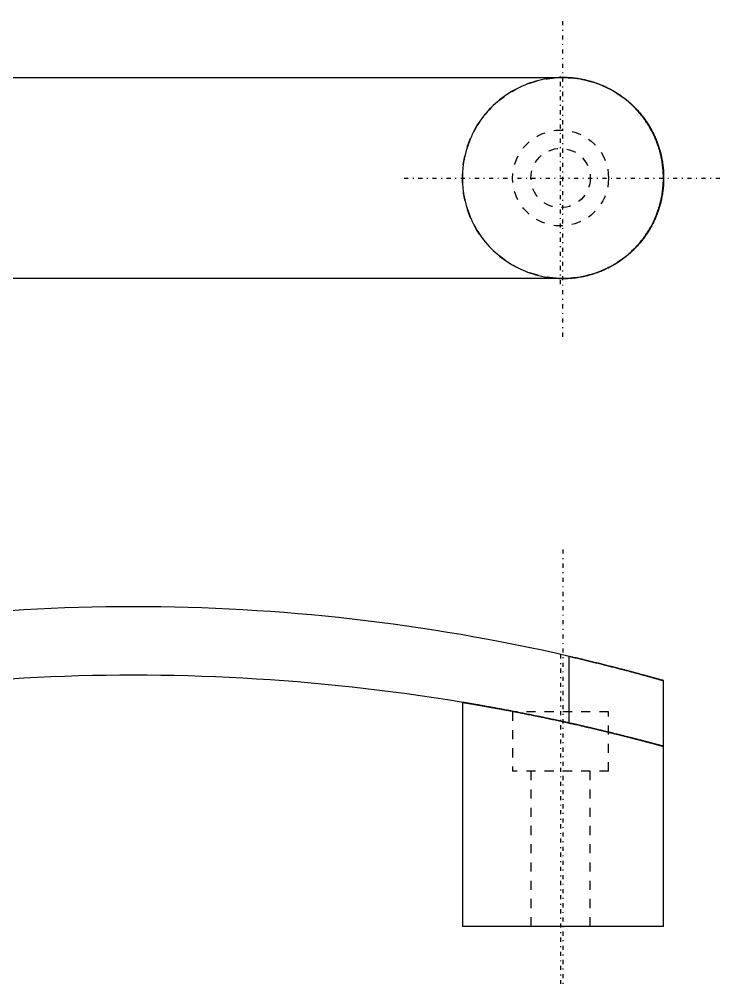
# Model space of a CAD drawing. Header units: millimetres. Extents: x 24815 to 37444, y -10619 to 6020.
# Drawn here: x 28337.7 to 28414.6, y 3444.5 to 3550.1 of the extents above; entities that cross this region are included whole.
import ezdxf

# ---------------------------------------------------------------- set-up
doc = ezdxf.new("R2010")
doc.units = ezdxf.units.MM
doc.linetypes.add('GESTRICHELT', pattern=[2, 1, -1])
doc.linetypes.add('MITTE', pattern=[1.5, 0.45, -0.5, 0.05, -0.5])

msp = doc.modelspace()

# ---------------------------------------------------------------- linework, layer by layer
at = {"color": 3, "linetype": 'MITTE'}
for p, q in [((28397.17622, 3515.38096), (28397.17622, 3550.14096)), ((28396.92622, 3521.13096), (28396.92622, 3544.39096)), ((28379.79622, 3532.76096), (28414.55622, 3532.76096)), ((28397.17622, 3492.09316), (28397.17622, 3444.54156)), ((28396.92622, 3480.59316), (28396.92622, 3444.54156))]:
    msp.add_line(p, q, dxfattribs=at)
at = {"color": 7, "linetype": 'Continuous'}
for p, q in [((28302.50259, 3543.76096), (28397.84984, 3543.76096)), ((28408.17622, 3533.57354), (28408.17622, 3531.94837)), ((28397.84984, 3521.76096), (28302.50259, 3521.76096)), ((28397.84984, 3473.08986), (28397.84984, 3480.38751)), ((28408.17622, 3450.81736), (28408.17622, 3477.72911)), ((28386.17622, 3475.35192), (28386.17622, 3450.81736)), ((28408.17622, 3450.81736), (28386.17622, 3450.81736))]:
    msp.add_line(p, q, dxfattribs=at)
at = {"color": 2, "linetype": 'GESTRICHELT'}
for p, q in [((28391.67622, 3474.31736), (28391.67622, 3467.81736)), ((28402.17622, 3474.31736), (28391.67622, 3474.31736)), ((28402.17622, 3467.81736), (28402.17622, 3474.31736)), ((28402.17622, 3467.81736), (28391.67622, 3467.81736)), ((28393.67622, 3467.81736), (28393.67622, 3450.81736)), ((28400.17622, 3450.81736), (28400.17622, 3467.81736)), ((28400.17622, 3450.81736), (28393.67622, 3450.81736))]:
    msp.add_line(p, q, dxfattribs=at)
for points in [[(28397.17622, 3543.76096), (28397.02446, 3543.75991), (28396.71879, 3543.75144), (28396.41067, 3543.73428), (28396.25585, 3543.72238), (28396.10061, 3543.70824), (28395.78916, 3543.67315), (28395.47682, 3543.62889), (28395.16413, 3543.57537), (28394.85157, 3543.51251), (28394.53965, 3543.44031), (28394.38408, 3543.40069), (28394.22886, 3543.35874), (28393.91969, 3543.26786), (28393.61265, 3543.16773), (28393.30819, 3543.05845), (28393.0068, 3542.94015), (28392.70886, 3542.81296), (28392.5613, 3542.74607), (28392.41474, 3542.67702), (28392.12486, 3542.53254), (28391.83966, 3542.37975), (28391.69894, 3542.30032), (28391.55955, 3542.21892), (28391.28493, 3542.05034), (28391.01618, 3541.87435), (28390.88411, 3541.78367), (28390.75364, 3541.69127), (28390.49767, 3541.50149), (28390.24858, 3541.30542), (28390.00668, 3541.10348), (28389.77225, 3540.89614), (28389.54557, 3540.68391), (28389.4352, 3540.57611), (28389.32662, 3540.46705), (28389.1126, 3540.24281), (28388.90306, 3540.01043), (28388.69854, 3539.77017), (28388.49956, 3539.52229), (28388.30659, 3539.26709), (28388.21251, 3539.13684), (28388.1201, 3539.00488), (28387.94049, 3538.73601), (28387.76816, 3538.46082), (28387.60348, 3538.17968), (28387.44677, 3537.89299), (28387.29835, 3537.60117), (28387.22734, 3537.45348), (28387.1585, 3537.30466), (28387.02745, 3537.00389), (28386.9054, 3536.69927), (28386.7925, 3536.39116), (28386.68891, 3536.08003), (28386.59476, 3535.7664), (28386.55126, 3535.60879), (28386.51015, 3535.45075), (28386.43515, 3535.13362), (28386.3698, 3534.81552), (28386.31407, 3534.49697), (28386.26794, 3534.17849), (28386.23132, 3533.86063), (28386.21655, 3533.7021), (28386.20412, 3533.54393), (28386.18618, 3533.22897), (28386.17732, 3532.91628), (28386.17622, 3532.76097), (28386.17731, 3532.60565), (28386.18618, 3532.29293), (28386.20412, 3531.97792), (28386.21656, 3531.81972), (28386.23134, 3531.66115), (28386.26797, 3531.3432), (28386.31412, 3531.02462), (28386.36988, 3530.70596), (28386.43528, 3530.38774), (28386.51032, 3530.07049), (28386.55145, 3529.91239), (28386.59498, 3529.75473), (28386.68919, 3529.44098), (28386.79285, 3529.12975), (28386.90582, 3528.82154), (28387.02795, 3528.51683), (28387.15907, 3528.21599), (28387.22795, 3528.06714), (28387.299, 3527.91942), (28387.44748, 3527.62756), (28387.60425, 3527.34086), (28387.76898, 3527.05973), (28387.94134, 3526.78458), (28388.12096, 3526.51578), (28388.21337, 3526.38387), (28388.30744, 3526.25367), (28388.50036, 3525.9986), (28388.69926, 3525.75088), (28388.90365, 3525.51081), (28389.11301, 3525.27867), (28389.3268, 3525.05468), (28389.43537, 3524.94563), (28389.54587, 3524.83772), (28389.77279, 3524.62528), (28390.00742, 3524.4178), (28390.24949, 3524.21576), (28390.49872, 3524.01961), (28390.75481, 3523.8298), (28390.88532, 3523.7374), (28391.01742, 3523.64672), (28391.28623, 3523.47074), (28391.56088, 3523.3022), (28391.70028, 3523.22083), (28391.841, 3523.14142), (28392.12618, 3522.98869), (28392.41602, 3522.84428), (28392.56255, 3522.77527), (28392.71008, 3522.70841), (28393.00794, 3522.5813), (28393.30925, 3522.46306), (28393.61361, 3522.35385), (28393.92056, 3522.25378), (28394.22961, 3522.16296), (28394.38478, 3522.12104), (28394.54029, 3522.08145), (28394.8521, 3522.00928), (28395.16455, 3521.94647), (28395.47714, 3521.89297), (28395.78938, 3521.84873), (28396.10075, 3521.81366), (28396.25595, 3521.79952), (28396.41074, 3521.78762), (28396.71882, 3521.77047), (28397.02447, 3521.762), (28397.17622, 3521.76096)], [(28408.17622, 3532.76096), (28408.17594, 3532.8389), (28408.17372, 3532.99533), (28408.16925, 3533.15242), (28408.16616, 3533.2312), (28408.1625, 3533.31011), (28408.15345, 3533.46833), (28408.14207, 3533.627), (28408.12835, 3533.78605), (28408.11226, 3533.94541), (28408.0938, 3534.10501), (28408.08367, 3534.18488), (28408.07294, 3534.26478), (28408.04968, 3534.42465), (28408.02401, 3534.58455), (28407.99592, 3534.74442), (28407.96541, 3534.90418), (28407.93248, 3535.06377), (28407.9151, 3535.14348), (28407.89712, 3535.22312), (28407.85935, 3535.38217), (28407.81916, 3535.54086), (28407.79816, 3535.62004), (28407.77656, 3535.69911), (28407.73157, 3535.85686), (28407.68419, 3536.01405), (28407.6596, 3536.09241), (28407.63443, 3536.17061), (28407.58233, 3536.32648), (28407.52788, 3536.48159), (28407.47112, 3536.63589), (28407.41206, 3536.7893), (28407.35073, 3536.94179), (28407.31922, 3537.01766), (28407.28715, 3537.09329), (28407.22133, 3537.24378), (28407.15331, 3537.39321), (28407.0831, 3537.5415), (28407.01076, 3537.68862), (28406.9363, 3537.8345), (28406.89829, 3537.90696), (28406.85977, 3537.97909), (28406.7812, 3538.12233), (28406.70063, 3538.26418), (28406.61812, 3538.40458), (28406.53369, 3538.54349), (28406.44741, 3538.68084), (28406.40358, 3538.74893), (28406.3593, 3538.81661), (28406.26943, 3538.95074), (28406.17784, 3539.0832), (28406.08459, 3539.21393), (28405.98973, 3539.3429), (28405.89332, 3539.47007), (28405.84454, 3539.53297), (28405.79541, 3539.5954), (28405.69606, 3539.71885), (28405.59535, 3539.84038), (28405.49333, 3539.95996), (28405.39006, 3540.07756), (28405.28563, 3540.19315), (28405.23299, 3540.25017), (28405.18009, 3540.30669), (28405.07352, 3540.41815), (28404.96593, 3540.52757), (28404.91152, 3540.58177), (28404.85661, 3540.6357), (28404.74532, 3540.74273), (28404.63207, 3540.84862), (28404.57473, 3540.90111), (28404.5169, 3540.95329), (28404.39984, 3541.05669), (28404.28092, 3541.15876), (28404.16018, 3541.25944), (28404.03764, 3541.35868), (28403.91335, 3541.45642), (28403.85056, 3541.50471), (28403.78734, 3541.55261), (28403.65965, 3541.64719), (28403.53031, 3541.74013), (28403.39938, 3541.83136), (28403.26688, 3541.92086), (28403.13287, 3542.00857), (28403.0653, 3542.05174), (28402.99737, 3542.09445), (28402.86044, 3542.17847), (28402.72212, 3542.26058), (28402.58246, 3542.34075), (28402.44151, 3542.41894), (28402.29931, 3542.49512), (28402.22776, 3542.53244), (28402.15591, 3542.56925), (28402.01137, 3542.64131), (28401.86573, 3542.71126), (28401.71905, 3542.77907), (28401.57138, 3542.84473), (28401.42277, 3542.90821), (28401.34813, 3542.93913), (28401.27326, 3542.96949), (28401.12289, 3543.02856), (28400.97171, 3543.08541), (28400.81977, 3543.14), (28400.66713, 3543.19233), (28400.51384, 3543.24238), (28400.43698, 3543.26655), (28400.35998, 3543.29014), (28400.20558, 3543.33559), (28400.05072, 3543.37874), (28399.97313, 3543.39944), (28399.89545, 3543.41956), (28399.73983, 3543.45805), (28399.58392, 3543.49422), (28399.50588, 3543.51143), (28399.42778, 3543.52806), (28399.27148, 3543.55956), (28399.11507, 3543.58874), (28398.95861, 3543.61559), (28398.80216, 3543.64013), (28398.64579, 3543.66235), (28398.56765, 3543.6726), (28398.48955, 3543.68227), (28398.33352, 3543.69991), (28398.17776, 3543.71527), (28398.02232, 3543.72837), (28397.86728, 3543.73923), (28397.7127, 3543.74787), (28397.63561, 3543.75136), (28397.55865, 3543.75431), (28397.40518, 3543.75857), (28397.25236, 3543.76069), (28397.17622, 3543.76096)], [(28397.84984, 3543.76096), (28397.92321, 3543.75628), (28398.06983, 3543.74547), (28398.21628, 3543.73271), (28398.28944, 3543.7256), (28398.36254, 3543.71799), (28398.50856, 3543.70133), (28398.65433, 3543.68273), (28398.79979, 3543.66218), (28398.94493, 3543.63971), (28399.08971, 3543.61532), (28399.16195, 3543.6024), (28399.23409, 3543.589), (28399.37804, 3543.56078), (28399.52154, 3543.53067), (28399.66455, 3543.49866), (28399.80704, 3543.46477), (28399.94897, 3543.42902), (28400.01972, 3543.41045), (28400.09032, 3543.39141), (28400.23105, 3543.35196), (28400.37114, 3543.31068), (28400.44093, 3543.28936), (28400.51055, 3543.26759), (28400.64925, 3543.22269), (28400.78722, 3543.176), (28400.85592, 3543.15199), (28400.92443, 3543.12755), (28401.06084, 3543.07734), (28401.19644, 3543.02539), (28401.33118, 3542.97172), (28401.46504, 3542.91635), (28401.598, 3542.8593), (28401.66413, 3542.83015), (28401.73002, 3542.80059), (28401.86107, 3542.74024), (28401.99113, 3542.67828), (28402.12016, 3542.61472), (28402.24815, 3542.54959), (28402.37506, 3542.48291), (28402.43811, 3542.44899), (28402.50087, 3542.4147), (28402.62556, 3542.34501), (28402.74909, 3542.27384), (28402.87144, 3542.20123), (28402.99259, 3542.1272), (28403.11269, 3542.05167), (28403.17249, 3542.01325), (28403.23212, 3541.9744), (28403.35084, 3541.89539), (28403.46883, 3541.81464), (28403.58603, 3541.73218), (28403.70242, 3541.648), (28403.81796, 3541.56212), (28403.87539, 3541.51854), (28403.9326, 3541.47455), (28404.04632, 3541.38531), (28404.15907, 3541.2944), (28404.27083, 3541.20185), (28404.38155, 3541.10767), (28404.4912, 3541.01188), (28404.54561, 3540.96338), (28404.59975, 3540.91448), (28404.70716, 3540.81551), (28404.8134, 3540.71498), (28404.86608, 3540.66413), (28404.91845, 3540.6129), (28405.02226, 3540.5093), (28405.12482, 3540.40419), (28405.17561, 3540.35108), (28405.22608, 3540.2976), (28405.32603, 3540.18954), (28405.42463, 3540.08004), (28405.52185, 3539.96912), (28405.61768, 3539.85679), (28405.71207, 3539.74309), (28405.75873, 3539.68573), (28405.80501, 3539.62804), (28405.89647, 3539.51165), (28405.98642, 3539.39397), (28406.07484, 3539.275), (28406.1617, 3539.15479), (28406.24699, 3539.03334), (28406.28903, 3538.97217), (28406.33067, 3538.91071), (28406.41273, 3538.7869), (28406.49313, 3538.66195), (28406.57188, 3538.53589), (28406.64893, 3538.40874), (28406.72428, 3538.28053), (28406.76131, 3538.21605), (28406.79791, 3538.1513), (28406.8698, 3538.02106), (28406.93994, 3537.88982), (28407.00833, 3537.7576), (28407.07495, 3537.62444), (28407.13977, 3537.49036), (28407.1715, 3537.42299), (28407.20278, 3537.3554), (28407.26397, 3537.21959), (28407.32332, 3537.08295), (28407.38081, 3536.94554), (28407.43644, 3536.80737), (28407.49018, 3536.66847), (28407.51635, 3536.59877), (28407.54204, 3536.5289), (28407.59199, 3536.38867), (28407.64003, 3536.24782), (28407.66333, 3536.17717), (28407.68615, 3536.10639), (28407.73033, 3535.9644), (28407.77258, 3535.82191), (28407.79297, 3535.75048), (28407.81287, 3535.67893), (28407.85122, 3535.53551), (28407.88761, 3535.39167), (28407.92203, 3535.24746), (28407.95449, 3535.1029), (28407.98498, 3534.95803), (28407.99948, 3534.8855), (28408.0135, 3534.8129), (28408.04004, 3534.66753), (28408.0646, 3534.52196), (28408.0872, 3534.37623), (28408.10781, 3534.23038), (28408.12646, 3534.08444), (28408.13504, 3534.01146), (28408.14313, 3533.93846), (28408.15784, 3533.79247), (28408.17058, 3533.6465), (28408.17622, 3533.57354)], [(28397.17622, 3521.76096), (28397.25236, 3521.76122), (28397.40518, 3521.76334), (28397.55865, 3521.76761), (28397.63561, 3521.77055), (28397.7127, 3521.77405), (28397.86728, 3521.78269), (28398.02232, 3521.79355), (28398.17776, 3521.80665), (28398.33352, 3521.82201), (28398.48955, 3521.83964), (28398.56765, 3521.84931), (28398.64579, 3521.85956), (28398.80216, 3521.88179), (28398.95861, 3521.90632), (28399.11507, 3521.93317), (28399.27148, 3521.96235), (28399.42778, 3521.99386), (28399.50588, 3522.01048), (28399.58392, 3522.02769), (28399.73983, 3522.06386), (28399.89545, 3522.10235), (28399.97313, 3522.12248), (28400.05072, 3522.14318), (28400.20558, 3522.18632), (28400.35998, 3522.23177), (28400.43698, 3522.25537), (28400.51384, 3522.27953), (28400.66713, 3522.32958), (28400.81977, 3522.38191), (28400.97171, 3522.43651), (28401.12289, 3522.49335), (28401.27326, 3522.55242), (28401.34813, 3522.58279), (28401.42277, 3522.6137), (28401.57138, 3522.67718), (28401.71905, 3522.74284), (28401.86573, 3522.81066), (28402.01137, 3522.88061), (28402.15591, 3522.95266), (28402.22776, 3522.98947), (28402.29931, 3523.02679), (28402.44151, 3523.10297), (28402.58246, 3523.18116), (28402.72212, 3523.26133), (28402.86044, 3523.34344), (28402.99737, 3523.42746), (28403.0653, 3523.47017), (28403.13287, 3523.51334), (28403.26688, 3523.60105), (28403.39938, 3523.69055), (28403.53031, 3523.78179), (28403.65965, 3523.87472), (28403.78734, 3523.96931), (28403.85056, 3524.0172), (28403.91335, 3524.06549), (28404.03764, 3524.16323), (28404.16018, 3524.26247), (28404.28092, 3524.36315), (28404.39984, 3524.46522), (28404.5169, 3524.56862), (28404.57473, 3524.6208), (28404.63207, 3524.6733), (28404.74532, 3524.77918), (28404.85661, 3524.88622), (28404.91152, 3524.94015), (28404.96593, 3524.99434), (28405.07352, 3525.10376), (28405.18009, 3525.21523), (28405.23299, 3525.27174), (28405.28563, 3525.32877), (28405.39006, 3525.44435), (28405.49333, 3525.56195), (28405.59535, 3525.68153), (28405.69606, 3525.80306), (28405.79541, 3525.92651), (28405.84454, 3525.98895), (28405.89332, 3526.05184), (28405.98973, 3526.17901), (28406.08459, 3526.30798), (28406.17784, 3526.43872), (28406.26943, 3526.57117), (28406.3593, 3526.7053), (28406.40358, 3526.77298), (28406.44741, 3526.84107), (28406.53369, 3526.97843), (28406.61812, 3527.11733), (28406.70063, 3527.25773), (28406.7812, 3527.39958), (28406.85977, 3527.54282), (28406.89829, 3527.61495), (28406.9363, 3527.68741), (28407.01076, 3527.83329), (28407.0831, 3527.98041), (28407.15331, 3528.12871), (28407.22133, 3528.27813), (28407.28715, 3528.42862), (28407.31922, 3528.50425), (28407.35073, 3528.58013), (28407.41206, 3528.73261), (28407.47112, 3528.88603), (28407.52788, 3529.04032), (28407.58233, 3529.19543), (28407.63443, 3529.3513), (28407.6596, 3529.4295), (28407.68419, 3529.50786), (28407.73157, 3529.66505), (28407.77656, 3529.8228), (28407.79816, 3529.90187), (28407.81916, 3529.98105), (28407.85935, 3530.13974), (28407.89712, 3530.29879), (28407.9151, 3530.37844), (28407.93248, 3530.45815), (28407.96541, 3530.61774), (28407.99592, 3530.7775), (28408.02401, 3530.93736), (28408.04968, 3531.09726), (28408.07294, 3531.25713), (28408.08367, 3531.33704), (28408.0938, 3531.4169), (28408.11226, 3531.57651), (28408.12835, 3531.73587), (28408.14207, 3531.89492), (28408.15345, 3532.05358), (28408.1625, 3532.2118), (28408.16616, 3532.29071), (28408.16925, 3532.36949), (28408.17372, 3532.52658), (28408.17594, 3532.68301), (28408.17622, 3532.76096)], [(28408.17622, 3531.94837), (28408.17058, 3531.87541), (28408.15784, 3531.72944), (28408.14313, 3531.58345), (28408.13504, 3531.51046), (28408.12646, 3531.43747), (28408.10781, 3531.29153), (28408.0872, 3531.14568), (28408.0646, 3530.99995), (28408.04004, 3530.85439), (28408.0135, 3530.70902), (28407.99948, 3530.63641), (28407.98498, 3530.56388), (28407.95449, 3530.41901), (28407.92203, 3530.27445), (28407.88761, 3530.13024), (28407.85122, 3529.9864), (28407.81287, 3529.84298), (28407.79297, 3529.77143), (28407.77258, 3529.7), (28407.73033, 3529.55751), (28407.68615, 3529.41553), (28407.66333, 3529.34474), (28407.64003, 3529.27409), (28407.59199, 3529.13325), (28407.54204, 3528.99302), (28407.51635, 3528.92314), (28407.49018, 3528.85344), (28407.43644, 3528.71455), (28407.38081, 3528.57638), (28407.32332, 3528.43896), (28407.26397, 3528.30233), (28407.20278, 3528.16651), (28407.1715, 3528.09893), (28407.13977, 3528.03155), (28407.07495, 3527.89748), (28407.00833, 3527.76431), (28406.93994, 3527.63209), (28406.8698, 3527.50085), (28406.79791, 3527.37061), (28406.76131, 3527.30587), (28406.72428, 3527.24138), (28406.64893, 3527.11317), (28406.57188, 3526.98603), (28406.49313, 3526.85996), (28406.41273, 3526.73501), (28406.33067, 3526.61121), (28406.28903, 3526.54974), (28406.24699, 3526.48857), (28406.1617, 3526.36713), (28406.07484, 3526.24691), (28405.98642, 3526.12795), (28405.89647, 3526.01026), (28405.80501, 3525.89388), (28405.75873, 3525.83618), (28405.71207, 3525.77882), (28405.61768, 3525.66512), (28405.52185, 3525.55279), (28405.42463, 3525.44187), (28405.32603, 3525.33237), (28405.22608, 3525.22431), (28405.17561, 3525.17083), (28405.12482, 3525.11772), (28405.02226, 3525.01261), (28404.91845, 3524.90901), (28404.86608, 3524.85778), (28404.8134, 3524.80694), (28404.70716, 3524.7064), (28404.59975, 3524.60743), (28404.54561, 3524.55853), (28404.4912, 3524.51004), (28404.38155, 3524.41424), (28404.27083, 3524.32006), (28404.15907, 3524.22751), (28404.04632, 3524.13661), (28403.9326, 3524.04736), (28403.87539, 3524.00337), (28403.81796, 3523.95979), (28403.70242, 3523.87391), (28403.58603, 3523.78974), (28403.46883, 3523.70727), (28403.35084, 3523.62653), (28403.23212, 3523.54751), (28403.17249, 3523.50866), (28403.11269, 3523.47025), (28402.99259, 3523.39472), (28402.87144, 3523.32069), (28402.74909, 3523.24807), (28402.62556, 3523.17691), (28402.50087, 3523.10721), (28402.43811, 3523.07292), (28402.37506, 3523.03901), (28402.24815, 3522.97233), (28402.12016, 3522.9072), (28401.99113, 3522.84363), (28401.86107, 3522.78167), (28401.73002, 3522.72132), (28401.66413, 3522.69176), (28401.598, 3522.66261), (28401.46504, 3522.60556), (28401.33118, 3522.55019), (28401.19644, 3522.49653), (28401.06084, 3522.44458), (28400.92443, 3522.39437), (28400.85592, 3522.36992), (28400.78722, 3522.34591), (28400.64925, 3522.29923), (28400.51055, 3522.25433), (28400.44093, 3522.23255), (28400.37114, 3522.21123), (28400.23105, 3522.16995), (28400.09032, 3522.1305), (28400.01972, 3522.11146), (28399.94897, 3522.09289), (28399.80704, 3522.05714), (28399.66455, 3522.02325), (28399.52154, 3521.99125), (28399.37804, 3521.96113), (28399.23409, 3521.93291), (28399.16195, 3521.91951), (28399.08971, 3521.9066), (28398.94493, 3521.8822), (28398.79979, 3521.85973), (28398.65433, 3521.83919), (28398.50856, 3521.82058), (28398.36254, 3521.80392), (28398.28944, 3521.79632), (28398.21628, 3521.7892), (28398.06983, 3521.77644), (28397.92321, 3521.76563), (28397.84984, 3521.76096)], [(28397.84984, 3480.38751), (28397.92056, 3480.37118), (28398.06225, 3480.33837), (28398.20426, 3480.30539), (28398.27537, 3480.28884), (28398.34654, 3480.27225), (28398.48904, 3480.23895), (28398.63171, 3480.2055), (28398.77451, 3480.17192), (28398.91739, 3480.13822), (28399.06029, 3480.10441), (28399.13174, 3480.08747), (28399.20318, 3480.0705), (28399.346, 3480.0365), (28399.48871, 3480.00242), (28399.63126, 3479.96827), (28399.77362, 3479.93407), (28399.91573, 3479.89982), (28399.98668, 3479.88269), (28400.05755, 3479.86554), (28400.19903, 3479.83124), (28400.34013, 3479.79693), (28400.41052, 3479.77977), (28400.4808, 3479.76262), (28400.621, 3479.72832), (28400.76069, 3479.69405), (28400.83033, 3479.67693), (28400.89982, 3479.65982), (28401.03834, 3479.62563), (28401.17623, 3479.59151), (28401.31342, 3479.55746), (28401.44989, 3479.52349), (28401.58562, 3479.48961), (28401.65319, 3479.47271), (28401.72056, 3479.45583), (28401.85469, 3479.42217), (28401.98795, 3479.38862), (28402.12032, 3479.35522), (28402.25176, 3479.32195), (28402.38222, 3479.28885), (28402.44707, 3479.27236), (28402.51166, 3479.25592), (28402.64006, 3479.22317), (28402.76737, 3479.19061), (28402.89355, 3479.15826), (28403.01858, 3479.12612), (28403.14241, 3479.0942), (28403.20387, 3479.07834), (28403.26502, 3479.06253), (28403.38637, 3479.0311), (28403.50643, 3478.99994), (28403.62517, 3478.96904), (28403.74256, 3478.93842), (28403.85856, 3478.90809), (28403.91604, 3478.89303), (28403.97316, 3478.87806), (28404.08632, 3478.84834), (28404.19802, 3478.81893), (28404.30822, 3478.78986), (28404.4169, 3478.76113), (28404.52404, 3478.73274), (28404.57702, 3478.71869), (28404.6296, 3478.70472), (28404.73358, 3478.67706), (28404.83594, 3478.64977), (28404.88651, 3478.63627), (28404.93666, 3478.62286), (28405.03574, 3478.59635), (28405.13367, 3478.57009), (28405.18234, 3478.55702), (28405.23079, 3478.54399), (28405.32704, 3478.51809), (28405.42236, 3478.49238), (28405.5167, 3478.46689), (28405.61002, 3478.44164), (28405.70225, 3478.41663), (28405.74795, 3478.40422), (28405.79335, 3478.39188), (28405.88328, 3478.36741), (28405.97198, 3478.34323), (28406.05942, 3478.31936), (28406.14553, 3478.29581), (28406.23029, 3478.27259), (28406.27215, 3478.26111), (28406.31366, 3478.24972), (28406.39558, 3478.2272), (28406.47603, 3478.20506), (28406.55496, 3478.1833), (28406.63235, 3478.16194), (28406.70814, 3478.14098), (28406.74544, 3478.13066), (28406.78233, 3478.12044), (28406.85485, 3478.10033), (28406.9257, 3478.08066), (28406.99483, 3478.06144), (28407.06222, 3478.04268), (28407.12784, 3478.0244), (28407.15998, 3478.01543), (28407.19166, 3478.00658), (28407.25367, 3477.98926), (28407.31383, 3477.97243), (28407.37212, 3477.95611), (28407.42854, 3477.94029), (28407.48306, 3477.92499), (28407.50961, 3477.91754), (28407.53568, 3477.91021), (28407.58637, 3477.89596), (28407.63511, 3477.88224), (28407.65875, 3477.87558), (28407.6819, 3477.86906), (28407.72671, 3477.85643), (28407.76955, 3477.84434), (28407.79021, 3477.83851), (28407.81038, 3477.83281), (28407.84922, 3477.82183), (28407.88604, 3477.81142), (28407.92085, 3477.80157), (28407.95363, 3477.79229), (28407.9844, 3477.78357), (28407.99902, 3477.77942), (28408.01314, 3477.77542), (28408.03986, 3477.76784), (28408.06455, 3477.76084), (28408.08723, 3477.7544), (28408.1079, 3477.74853), (28408.12656, 3477.74322), (28408.13514, 3477.74079), (28408.14323, 3477.73849), (28408.1579, 3477.73432), (28408.1706, 3477.7307), (28408.17622, 3477.72911)], [(28397.17622, 3473.23828), (28397.10044, 3473.25483), (28396.9483, 3473.28799), (28396.79546, 3473.32119), (28396.71879, 3473.3378), (28396.64197, 3473.35441), (28396.4879, 3473.38765), (28396.33331, 3473.42088), (28396.17828, 3473.45409), (28396.02286, 3473.48726), (28395.86712, 3473.52038), (28395.78916, 3473.53692), (28395.71113, 3473.55344), (28395.55496, 3473.58642), (28395.39866, 3473.61931), (28395.24231, 3473.6521), (28395.08595, 3473.68476), (28394.92967, 3473.71729), (28394.85157, 3473.7335), (28394.77351, 3473.74967), (28394.61754, 3473.7819), (28394.46182, 3473.81396), (28394.38408, 3473.82992), (28394.30642, 3473.84584), (28394.15139, 3473.87752), (28393.9968, 3473.909), (28393.91969, 3473.92466), (28393.84271, 3473.94027), (28393.68918, 3473.9713), (28393.53627, 3474.0021), (28393.38404, 3474.03265), (28393.23254, 3474.06294), (28393.08184, 3474.09296), (28393.0068, 3474.10786), (28392.93198, 3474.1227), (28392.78301, 3474.15216), (28392.63496, 3474.18134), (28392.48789, 3474.21021), (28392.34185, 3474.23878), (28392.19691, 3474.26704), (28392.12486, 3474.28104), (28392.0531, 3474.29497), (28391.91049, 3474.32257), (28391.76914, 3474.34983), (28391.62907, 3474.37675), (28391.49036, 3474.40332), (28391.35305, 3474.42953), (28391.28493, 3474.4425), (28391.21717, 3474.45537), (28391.08279, 3474.48085), (28390.94994, 3474.50594), (28390.81867, 3474.53066), (28390.68902, 3474.55499), (28390.56103, 3474.57893), (28390.49767, 3474.59075), (28390.43474, 3474.60248), (28390.31019, 3474.62562), (28390.18741, 3474.64837), (28390.06646, 3474.6707), (28389.94736, 3474.69263), (28389.83014, 3474.71414), (28389.77225, 3474.72474), (28389.71484, 3474.73524), (28389.6015, 3474.75591), (28389.49013, 3474.77617), (28389.4352, 3474.78614), (28389.38076, 3474.79601), (28389.27272, 3474.81554), (28389.1657, 3474.83484), (28389.1126, 3474.8444), (28389.05977, 3474.85389), (28388.95499, 3474.87268), (28388.85144, 3474.8912), (28388.74917, 3474.90944), (28388.64826, 3474.92738), (28388.54876, 3474.94503), (28388.49956, 3474.95374), (28388.45073, 3474.96237), (28388.35424, 3474.9794), (28388.25934, 3474.9961), (28388.16609, 3475.01247), (28388.07453, 3475.0285), (28387.98472, 3475.04419), (28387.94049, 3475.0519), (28387.89671, 3475.05952), (28387.81054, 3475.0745), (28387.72626, 3475.08912), (28387.64391, 3475.10337), (28387.56353, 3475.11724), (28387.48518, 3475.13074), (28387.44677, 3475.13735), (28387.40887, 3475.14386), (28387.33466, 3475.15659), (28387.26257, 3475.16893), (28387.19264, 3475.18088), (28387.1249, 3475.19243), (28387.05937, 3475.20358), (28387.02745, 3475.20901), (28386.99609, 3475.21433), (28386.93506, 3475.22469), (28386.87631, 3475.23463), (28386.81985, 3475.24418), (28386.76572, 3475.25332), (28386.71392, 3475.26205), (28386.6889, 3475.26626), (28386.66448, 3475.27037), (28386.6174, 3475.27828), (28386.57271, 3475.28578), (28386.55125, 3475.28938), (28386.5304, 3475.29287), (28386.4905, 3475.29956), (28386.453, 3475.30583), (28386.43515, 3475.30881), (28386.41791, 3475.31169), (28386.38523, 3475.31715), (28386.35496, 3475.3222), (28386.3271, 3475.32684), (28386.30164, 3475.33108), (28386.27857, 3475.33492), (28386.26794, 3475.33669), (28386.25789, 3475.33836), (28386.23959, 3475.3414), (28386.22364, 3475.34405), (28386.21005, 3475.34631), (28386.19877, 3475.34818), (28386.1898, 3475.34967), (28386.18618, 3475.35027), (28386.18312, 3475.35078), (28386.17869, 3475.35151), (28386.17649, 3475.35188), (28386.17622, 3475.35192)], [(28386.17622, 3475.35192), (28386.17649, 3475.35188), (28386.17869, 3475.35151), (28386.18312, 3475.35078), (28386.18618, 3475.35027), (28386.18981, 3475.34967), (28386.19878, 3475.34818), (28386.21005, 3475.34631), (28386.22366, 3475.34405), (28386.23961, 3475.3414), (28386.25792, 3475.33835), (28386.26797, 3475.33668), (28386.27861, 3475.33491), (28386.30169, 3475.33107), (28386.32716, 3475.32683), (28386.35504, 3475.32218), (28386.38532, 3475.31713), (28386.41802, 3475.31167), (28386.43528, 3475.30879), (28386.45313, 3475.30581), (28386.49066, 3475.29953), (28386.53059, 3475.29284), (28386.55145, 3475.28935), (28386.57292, 3475.28575), (28386.61764, 3475.27824), (28386.66475, 3475.27032), (28386.68919, 3475.26621), (28386.71423, 3475.26199), (28386.76606, 3475.25326), (28386.82023, 3475.24411), (28386.87672, 3475.23456), (28386.93551, 3475.22461), (28386.99657, 3475.21425), (28387.02795, 3475.20892), (28387.05989, 3475.20349), (28387.12546, 3475.19233), (28387.19324, 3475.18077), (28387.26321, 3475.16882), (28387.33533, 3475.15647), (28387.40958, 3475.14374), (28387.44749, 3475.13722), (28387.48592, 3475.13061), (28387.5643, 3475.11711), (28387.6447, 3475.10323), (28387.72708, 3475.08898), (28387.81138, 3475.07436), (28387.89756, 3475.05937), (28387.94135, 3475.05175), (28387.98558, 3475.04404), (28388.0754, 3475.02835), (28388.16695, 3475.01232), (28388.2602, 3474.99595), (28388.35508, 3474.97925), (28388.45155, 3474.96223), (28388.50036, 3474.9536), (28388.54954, 3474.94489), (28388.649, 3474.92725), (28388.74986, 3474.90931), (28388.85207, 3474.89109), (28388.95555, 3474.87258), (28389.06024, 3474.85381), (28389.11301, 3474.84432), (28389.16607, 3474.83478), (28389.27297, 3474.8155), (28389.38088, 3474.79598), (28389.43538, 3474.78611), (28389.49037, 3474.77613), (28389.60187, 3474.75585), (28389.71533, 3474.73515), (28389.77279, 3474.72464), (28389.83073, 3474.71403), (28389.94805, 3474.6925), (28390.06725, 3474.67056), (28390.18829, 3474.6482), (28390.31114, 3474.62545), (28390.43576, 3474.60229), (28390.49873, 3474.59056), (28390.56212, 3474.57873), (28390.69017, 3474.55478), (28390.81987, 3474.53044), (28390.95118, 3474.50571), (28391.08406, 3474.48061), (28391.21847, 3474.45513), (28391.28624, 3474.44225), (28391.35436, 3474.42928), (28391.4917, 3474.40306), (28391.63042, 3474.3765), (28391.77048, 3474.34957), (28391.91184, 3474.32231), (28392.05443, 3474.29471), (28392.12618, 3474.28079), (28392.19822, 3474.26678), (28392.34315, 3474.23853), (28392.48915, 3474.20996), (28392.63619, 3474.18109), (28392.78421, 3474.15193), (28392.93315, 3474.12247), (28393.00795, 3474.10764), (28393.08296, 3474.09273), (28393.23362, 3474.06272), (28393.38508, 3474.03244), (28393.53726, 3474.0019), (28393.69012, 3473.97111), (28393.8436, 3473.94009), (28393.92056, 3473.92449), (28393.99764, 3473.90883), (28394.15218, 3473.87736), (28394.30715, 3473.84569), (28394.38478, 3473.82978), (28394.4625, 3473.81382), (28394.61816, 3473.78178), (28394.77407, 3473.74956), (28394.8521, 3473.73339), (28394.93017, 3473.71718), (28395.0864, 3473.68466), (28395.2427, 3473.65201), (28395.39901, 3473.61924), (28395.55525, 3473.58636), (28395.71138, 3473.55339), (28395.78938, 3473.53688), (28395.86733, 3473.52034), (28396.02302, 3473.48723), (28396.1784, 3473.45406), (28396.3334, 3473.42086), (28396.48796, 3473.38763), (28396.64201, 3473.35441), (28396.71882, 3473.33779), (28396.79548, 3473.32119), (28396.94831, 3473.28799), (28397.10044, 3473.25483), (28397.17622, 3473.23828)], [(28397.17622, 3473.23828), (28397.25236, 3473.22161), (28397.40518, 3473.18808), (28397.55865, 3473.15429), (28397.63561, 3473.1373), (28397.7127, 3473.12025), (28397.86728, 3473.08599), (28398.02232, 3473.0515), (28398.17776, 3473.01681), (28398.33352, 3472.98192), (28398.48955, 3472.94686), (28398.56765, 3472.92926), (28398.64579, 3472.91163), (28398.80216, 3472.87625), (28398.95861, 3472.84074), (28399.11507, 3472.8051), (28399.27148, 3472.76935), (28399.42778, 3472.73351), (28399.50588, 3472.71555), (28399.58392, 3472.69758), (28399.73983, 3472.66159), (28399.89545, 3472.62555), (28399.97313, 3472.60751), (28400.05072, 3472.58946), (28400.20558, 3472.55336), (28400.35998, 3472.51725), (28400.43698, 3472.49919), (28400.51384, 3472.48114), (28400.66713, 3472.44505), (28400.81977, 3472.409), (28400.97171, 3472.373), (28401.12289, 3472.33707), (28401.27326, 3472.30122), (28401.34813, 3472.28333), (28401.42277, 3472.26546), (28401.57138, 3472.22981), (28401.71905, 3472.19428), (28401.86573, 3472.15888), (28402.01137, 3472.12362), (28402.15591, 3472.08853), (28402.22776, 3472.07105), (28402.29931, 3472.05361), (28402.44151, 3472.01888), (28402.58246, 3471.98436), (28402.72212, 3471.95005), (28402.86044, 3471.91599), (28402.99737, 3471.88217), (28403.0653, 3471.86535), (28403.13287, 3471.84861), (28403.26688, 3471.81533), (28403.39938, 3471.78234), (28403.53031, 3471.74965), (28403.65965, 3471.71727), (28403.78734, 3471.68523), (28403.85056, 3471.66934), (28403.91335, 3471.65353), (28404.03764, 3471.62218), (28404.16018, 3471.5912), (28404.28092, 3471.5606), (28404.39984, 3471.5304), (28404.5169, 3471.50059), (28404.57473, 3471.48584), (28404.63207, 3471.4712), (28404.74532, 3471.44224), (28404.85661, 3471.41371), (28404.91152, 3471.39961), (28404.96593, 3471.38563), (28405.07352, 3471.35794), (28405.18009, 3471.33045), (28405.23299, 3471.31678), (28405.28563, 3471.30317), (28405.39006, 3471.27612), (28405.49333, 3471.24932), (28405.59535, 3471.22279), (28405.69606, 3471.19654), (28405.79541, 3471.17061), (28405.84454, 3471.15776), (28405.89332, 3471.145), (28405.98973, 3471.11974), (28406.08459, 3471.09484), (28406.17784, 3471.07031), (28406.26943, 3471.04618), (28406.3593, 3471.02246), (28406.40358, 3471.01076), (28406.44741, 3470.99917), (28406.53369, 3470.97632), (28406.61812, 3470.95393), (28406.70063, 3470.93201), (28406.7812, 3470.91058), (28406.85977, 3470.88964), (28406.89829, 3470.87937), (28406.9363, 3470.86922), (28407.01076, 3470.84932), (28407.0831, 3470.82996), (28407.15331, 3470.81115), (28407.22133, 3470.7929), (28407.28715, 3470.77522), (28407.31922, 3470.7666), (28407.35073, 3470.75812), (28407.41206, 3470.7416), (28407.47112, 3470.72568), (28407.52788, 3470.71036), (28407.58233, 3470.69565), (28407.63443, 3470.68156), (28407.6596, 3470.67475), (28407.68419, 3470.66809), (28407.73157, 3470.65526), (28407.77656, 3470.64306), (28407.79816, 3470.6372), (28407.81916, 3470.6315), (28407.85935, 3470.62058), (28407.89712, 3470.61031), (28407.9151, 3470.60542), (28407.93248, 3470.6007), (28407.96541, 3470.59173), (28407.99592, 3470.58343), (28408.02401, 3470.57577), (28408.04968, 3470.56877), (28408.07294, 3470.56243), (28408.08367, 3470.5595), (28408.0938, 3470.55674), (28408.11226, 3470.5517), (28408.12835, 3470.54731), (28408.14207, 3470.54356), (28408.15345, 3470.54045), (28408.1625, 3470.53798), (28408.16616, 3470.53698), (28408.16925, 3470.53614), (28408.17372, 3470.53491), (28408.17594, 3470.53431), (28408.17622, 3470.53423)], [(28408.17622, 3470.53423), (28408.17594, 3470.53431), (28408.17372, 3470.53491), (28408.16925, 3470.53614), (28408.16616, 3470.53698), (28408.1625, 3470.53798), (28408.15345, 3470.54045), (28408.14207, 3470.54356), (28408.12835, 3470.54731), (28408.11226, 3470.5517), (28408.0938, 3470.55674), (28408.08367, 3470.5595), (28408.07294, 3470.56243), (28408.04968, 3470.56877), (28408.02401, 3470.57577), (28407.99592, 3470.58343), (28407.96541, 3470.59173), (28407.93248, 3470.6007), (28407.9151, 3470.60542), (28407.89712, 3470.61031), (28407.85935, 3470.62058), (28407.81916, 3470.6315), (28407.79816, 3470.6372), (28407.77656, 3470.64306), (28407.73157, 3470.65526), (28407.68419, 3470.66809), (28407.6596, 3470.67475), (28407.63443, 3470.68156), (28407.58233, 3470.69565), (28407.52788, 3470.71036), (28407.47112, 3470.72568), (28407.41206, 3470.7416), (28407.35073, 3470.75812), (28407.31922, 3470.7666), (28407.28715, 3470.77522), (28407.22133, 3470.7929), (28407.15331, 3470.81115), (28407.0831, 3470.82996), (28407.01076, 3470.84932), (28406.9363, 3470.86922), (28406.89829, 3470.87937), (28406.85977, 3470.88964), (28406.7812, 3470.91058), (28406.70063, 3470.93201), (28406.61812, 3470.95393), (28406.53369, 3470.97632), (28406.44741, 3470.99917), (28406.40358, 3471.01076), (28406.3593, 3471.02246), (28406.26943, 3471.04618), (28406.17784, 3471.07031), (28406.08459, 3471.09484), (28405.98973, 3471.11974), (28405.89332, 3471.145), (28405.84454, 3471.15776), (28405.79541, 3471.17061), (28405.69606, 3471.19654), (28405.59535, 3471.22279), (28405.49333, 3471.24932), (28405.39006, 3471.27612), (28405.28563, 3471.30317), (28405.23299, 3471.31678), (28405.18009, 3471.33045), (28405.07352, 3471.35794), (28404.96593, 3471.38563), (28404.91152, 3471.39961), (28404.85661, 3471.41371), (28404.74532, 3471.44224), (28404.63207, 3471.4712), (28404.57473, 3471.48584), (28404.5169, 3471.50059), (28404.39984, 3471.5304), (28404.28092, 3471.5606), (28404.16018, 3471.5912), (28404.03764, 3471.62218), (28403.91335, 3471.65353), (28403.85056, 3471.66934), (28403.78734, 3471.68523), (28403.65965, 3471.71727), (28403.53031, 3471.74965), (28403.39938, 3471.78234), (28403.26688, 3471.81533), (28403.13287, 3471.84861), (28403.0653, 3471.86535), (28402.99737, 3471.88217), (28402.86044, 3471.91599), (28402.72212, 3471.95005), (28402.58246, 3471.98436), (28402.44151, 3472.01888), (28402.29931, 3472.05361), (28402.22776, 3472.07105), (28402.15591, 3472.08853), (28402.01137, 3472.12362), (28401.86573, 3472.15888), (28401.71905, 3472.19428), (28401.57138, 3472.22981), (28401.42277, 3472.26546), (28401.34813, 3472.28333), (28401.27326, 3472.30122), (28401.12289, 3472.33707), (28400.97171, 3472.373), (28400.81977, 3472.409), (28400.66713, 3472.44505), (28400.51384, 3472.48114), (28400.43698, 3472.49919), (28400.35998, 3472.51725), (28400.20558, 3472.55336), (28400.05072, 3472.58946), (28399.97313, 3472.60751), (28399.89545, 3472.62555), (28399.73983, 3472.66159), (28399.58392, 3472.69758), (28399.50588, 3472.71555), (28399.42778, 3472.73351), (28399.27148, 3472.76935), (28399.11507, 3472.8051), (28398.95861, 3472.84074), (28398.80216, 3472.87625), (28398.64579, 3472.91163), (28398.56765, 3472.92926), (28398.48955, 3472.94686), (28398.33352, 3472.98192), (28398.17776, 3473.01681), (28398.02232, 3473.0515), (28397.86728, 3473.08599), (28397.7127, 3473.12025), (28397.63561, 3473.1373), (28397.55865, 3473.15429), (28397.40518, 3473.18808), (28397.25236, 3473.22161), (28397.17622, 3473.23828)], [(28397.84984, 3473.08986), (28397.92321, 3473.07356), (28398.06983, 3473.04091), (28398.21628, 3473.00819), (28398.28944, 3472.99181), (28398.36254, 3472.97541), (28398.50856, 3472.94258), (28398.65433, 3472.9097), (28398.79979, 3472.87679), (28398.94493, 3472.84385), (28399.08971, 3472.81088), (28399.16195, 3472.7944), (28399.23409, 3472.77791), (28399.37804, 3472.74493), (28399.52154, 3472.71195), (28399.66455, 3472.67898), (28399.80704, 3472.64604), (28399.94897, 3472.61312), (28400.01972, 3472.59668), (28400.09032, 3472.58024), (28400.23105, 3472.54741), (28400.37114, 3472.51463), (28400.44093, 3472.49826), (28400.51055, 3472.48191), (28400.64925, 3472.44927), (28400.78722, 3472.4167), (28400.85592, 3472.40045), (28400.92443, 3472.38422), (28401.06084, 3472.35183), (28401.19644, 3472.31955), (28401.33118, 3472.28738), (28401.46504, 3472.25533), (28401.598, 3472.22342), (28401.66413, 3472.20751), (28401.73002, 3472.19164), (28401.86107, 3472.16001), (28401.99113, 3472.12853), (28402.12016, 3472.09722), (28402.24815, 3472.06608), (28402.37506, 3472.03512), (28402.43811, 3472.01971), (28402.50087, 3472.00435), (28402.62556, 3471.97378), (28402.74909, 3471.94342), (28402.87144, 3471.91327), (28402.99259, 3471.88335), (28403.11269, 3471.85361), (28403.17249, 3471.83878), (28403.23212, 3471.82397), (28403.35084, 3471.79443), (28403.46883, 3471.76501), (28403.58603, 3471.73571), (28403.70242, 3471.70655), (28403.81796, 3471.67754), (28403.87539, 3471.66309), (28403.9326, 3471.64868), (28404.04632, 3471.61999), (28404.15907, 3471.59148), (28404.27083, 3471.56317), (28404.38155, 3471.53505), (28404.4912, 3471.50714), (28404.54561, 3471.49327), (28404.59975, 3471.47946), (28404.70716, 3471.45201), (28404.8134, 3471.42479), (28404.86608, 3471.41128), (28404.91845, 3471.39783), (28405.02226, 3471.37114), (28405.12482, 3471.34471), (28405.17561, 3471.3316), (28405.22608, 3471.31856), (28405.32603, 3471.29271), (28405.42463, 3471.26715), (28405.52185, 3471.2419), (28405.61768, 3471.21697), (28405.71207, 3471.19237), (28405.75873, 3471.18019), (28405.80501, 3471.1681), (28405.89647, 3471.14418), (28405.98642, 3471.12061), (28406.07484, 3471.0974), (28406.1617, 3471.07456), (28406.24699, 3471.0521), (28406.28903, 3471.04101), (28406.33067, 3471.03003), (28406.41273, 3471.00835), (28406.49313, 3470.98707), (28406.57188, 3470.9662), (28406.64893, 3470.94575), (28406.72428, 3470.92573), (28406.76131, 3470.91587), (28406.79791, 3470.90613), (28406.8698, 3470.88697), (28406.93994, 3470.86825), (28407.00833, 3470.84997), (28407.07495, 3470.83215), (28407.13977, 3470.81478), (28407.1715, 3470.80627), (28407.20278, 3470.79788), (28407.26397, 3470.78145), (28407.32332, 3470.76549), (28407.38081, 3470.75002), (28407.43644, 3470.73503), (28407.49018, 3470.72054), (28407.51635, 3470.71348), (28407.54204, 3470.70654), (28407.59199, 3470.69304), (28407.64003, 3470.68005), (28407.66333, 3470.67374), (28407.68615, 3470.66756), (28407.73033, 3470.65559), (28407.77258, 3470.64414), (28407.79297, 3470.6386), (28407.81287, 3470.6332), (28407.85122, 3470.62279), (28407.88761, 3470.6129), (28407.92203, 3470.60354), (28407.95449, 3470.59471), (28407.98498, 3470.58641), (28407.99948, 3470.58245), (28408.0135, 3470.57864), (28408.04004, 3470.5714), (28408.0646, 3470.5647), (28408.0872, 3470.55854), (28408.10781, 3470.55292), (28408.12646, 3470.54783), (28408.13504, 3470.54548), (28408.14313, 3470.54327), (28408.15784, 3470.53925), (28408.17058, 3470.53577), (28408.17622, 3470.53423)]]:
    msp.add_lwpolyline(points, dxfattribs=at)
at = {"color": 7, "linetype": 'Continuous'}
for points in [[(28397.84984, 3543.76096), (28397.92056, 3543.75646), (28398.06225, 3543.74608), (28398.20426, 3543.73383), (28398.27537, 3543.727), (28398.34654, 3543.7197), (28398.48904, 3543.70367), (28398.63171, 3543.68574), (28398.77451, 3543.6659), (28398.91739, 3543.64413), (28399.06029, 3543.62043), (28399.13174, 3543.60786), (28399.20318, 3543.59481), (28399.346, 3543.56724), (28399.48871, 3543.53773), (28399.63126, 3543.50629), (28399.77362, 3543.4729), (28399.91573, 3543.43757), (28399.98668, 3543.41918), (28400.05755, 3543.40031), (28400.19903, 3543.36112), (28400.34013, 3543.31999), (28400.41052, 3543.29871), (28400.4808, 3543.27695), (28400.621, 3543.232), (28400.76069, 3543.18514), (28400.83033, 3543.161), (28400.89982, 3543.13639), (28401.03834, 3543.08576), (28401.17623, 3543.03326), (28401.31342, 3542.97891), (28401.44989, 3542.92272), (28401.58562, 3542.8647), (28401.65319, 3542.83501), (28401.72056, 3542.80487), (28401.85469, 3542.74323), (28401.98795, 3542.67981), (28402.12032, 3542.61464), (28402.25176, 3542.54772), (28402.38222, 3542.47908), (28402.44707, 3542.44413), (28402.51166, 3542.40876), (28402.64006, 3542.33676), (28402.76737, 3542.26312), (28402.89355, 3542.18787), (28403.01858, 3542.11104), (28403.14241, 3542.03264), (28403.20387, 3541.99287), (28403.26502, 3541.95272), (28403.38637, 3541.87131), (28403.50643, 3541.78843), (28403.62517, 3541.70413), (28403.74256, 3541.61843), (28403.85856, 3541.53137), (28403.91604, 3541.48735), (28403.97316, 3541.44299), (28404.08632, 3541.35333), (28404.19802, 3541.26243), (28404.30822, 3541.17033), (28404.4169, 3541.07706), (28404.52404, 3540.98268), (28404.57702, 3540.93509), (28404.6296, 3540.88724), (28404.73358, 3540.79076), (28404.83594, 3540.69331), (28404.88651, 3540.64423), (28404.93666, 3540.59492), (28405.03574, 3540.49565), (28405.13367, 3540.39498), (28405.18234, 3540.344), (28405.23079, 3540.29258), (28405.32704, 3540.18844), (28405.42236, 3540.0826), (28405.5167, 3539.97507), (28405.61002, 3539.86589), (28405.70225, 3539.75507), (28405.74795, 3539.69906), (28405.79335, 3539.64264), (28405.88328, 3539.52864), (28405.97198, 3539.41308), (28406.05942, 3539.296), (28406.14553, 3539.17743), (28406.23029, 3539.05739), (28406.27215, 3538.99684), (28406.31366, 3538.93593), (28406.39558, 3538.81307), (28406.47603, 3538.68884), (28406.55496, 3538.56329), (28406.63235, 3538.43644), (28406.70814, 3538.30833), (28406.74544, 3538.24381), (28406.78233, 3538.17899), (28406.85485, 3538.04848), (28406.9257, 3537.91682), (28406.99483, 3537.78406), (28407.06222, 3537.65023), (28407.12784, 3537.51538), (28407.15998, 3537.44759), (28407.19166, 3537.37956), (28407.25367, 3537.2428), (28407.31383, 3537.10514), (28407.37212, 3536.96664), (28407.42854, 3536.82732), (28407.48306, 3536.6872), (28407.50961, 3536.61686), (28407.53568, 3536.54633), (28407.58637, 3536.40476), (28407.63511, 3536.26253), (28407.65875, 3536.19118), (28407.6819, 3536.11969), (28407.72671, 3535.97629), (28407.76955, 3535.83237), (28407.79021, 3535.76024), (28407.81038, 3535.68799), (28407.84922, 3535.5432), (28407.88604, 3535.39804), (28407.92085, 3535.25257), (28407.95363, 3535.10684), (28407.9844, 3534.96089), (28407.99902, 3534.88785), (28408.01314, 3534.81478), (28408.03986, 3534.66856), (28408.06455, 3534.52227), (28408.08723, 3534.37598), (28408.1079, 3534.22972), (28408.12656, 3534.08357), (28408.13514, 3534.01054), (28408.14323, 3533.93756), (28408.1579, 3533.79175), (28408.1706, 3533.64621), (28408.17622, 3533.57354)], [(28408.17622, 3531.94837), (28408.1706, 3531.87571), (28408.1579, 3531.73016), (28408.14323, 3531.58435), (28408.13514, 3531.51137), (28408.12656, 3531.43835), (28408.1079, 3531.29219), (28408.08723, 3531.14594), (28408.06455, 3530.99964), (28408.03986, 3530.85335), (28408.01314, 3530.70713), (28407.99902, 3530.63406), (28407.9844, 3530.56102), (28407.95363, 3530.41507), (28407.92085, 3530.26934), (28407.88604, 3530.12387), (28407.84922, 3529.97871), (28407.81038, 3529.83392), (28407.79021, 3529.76168), (28407.76955, 3529.68954), (28407.72671, 3529.54563), (28407.6819, 3529.40222), (28407.65875, 3529.33073), (28407.63511, 3529.25938), (28407.58637, 3529.11715), (28407.53568, 3528.97558), (28407.50961, 3528.90506), (28407.48306, 3528.83471), (28407.42854, 3528.6946), (28407.37212, 3528.55527), (28407.31383, 3528.41677), (28407.25367, 3528.27911), (28407.19166, 3528.14235), (28407.15998, 3528.07432), (28407.12784, 3528.00653), (28407.06222, 3527.87168), (28406.99483, 3527.73786), (28406.9257, 3527.60509), (28406.85485, 3527.47343), (28406.78233, 3527.34292), (28406.74544, 3527.2781), (28406.70814, 3527.21359), (28406.63235, 3527.08548), (28406.55496, 3526.95862), (28406.47603, 3526.83307), (28406.39558, 3526.70884), (28406.31366, 3526.58598), (28406.27215, 3526.52508), (28406.23029, 3526.46452), (28406.14553, 3526.34449), (28406.05942, 3526.22591), (28405.97198, 3526.10883), (28405.88328, 3525.99328), (28405.79335, 3525.87927), (28405.74795, 3525.82286), (28405.70225, 3525.76684), (28405.61002, 3525.65603), (28405.5167, 3525.54684), (28405.42236, 3525.43932), (28405.32704, 3525.33347), (28405.23079, 3525.22934), (28405.18234, 3525.17792), (28405.13367, 3525.12693), (28405.03574, 3525.02627), (28404.93666, 3524.92699), (28404.88651, 3524.87769), (28404.83594, 3524.82861), (28404.73358, 3524.73115), (28404.6296, 3524.63468), (28404.57702, 3524.58682), (28404.52404, 3524.53923), (28404.4169, 3524.44485), (28404.30822, 3524.35159), (28404.19802, 3524.25948), (28404.08632, 3524.16858), (28403.97316, 3524.07892), (28403.91604, 3524.03457), (28403.85856, 3523.99054), (28403.74256, 3523.90348), (28403.62517, 3523.81778), (28403.50643, 3523.73348), (28403.38637, 3523.6506), (28403.26502, 3523.56919), (28403.20387, 3523.52904), (28403.14241, 3523.48927), (28403.01858, 3523.41088), (28402.89355, 3523.33404), (28402.76737, 3523.25879), (28402.64006, 3523.18515), (28402.51166, 3523.11316), (28402.44707, 3523.07778), (28402.38222, 3523.04283), (28402.25176, 3522.97419), (28402.12032, 3522.90728), (28401.98795, 3522.8421), (28401.85469, 3522.77868), (28401.72056, 3522.71705), (28401.65319, 3522.6869), (28401.58562, 3522.65721), (28401.44989, 3522.59919), (28401.31342, 3522.543), (28401.17623, 3522.48865), (28401.03834, 3522.43615), (28400.89982, 3522.38552), (28400.83033, 3522.36091), (28400.76069, 3522.33677), (28400.621, 3522.28992), (28400.4808, 3522.24496), (28400.41052, 3522.2232), (28400.34013, 3522.20192), (28400.19903, 3522.1608), (28400.05755, 3522.1216), (28399.98668, 3522.10273), (28399.91573, 3522.08434), (28399.77362, 3522.04901), (28399.63126, 3522.01562), (28399.48871, 3521.98418), (28399.346, 3521.95467), (28399.20318, 3521.92711), (28399.13174, 3521.91405), (28399.06029, 3521.90148), (28398.91739, 3521.87778), (28398.77451, 3521.85602), (28398.63171, 3521.83617), (28398.48904, 3521.81824), (28398.34654, 3521.80221), (28398.27537, 3521.79491), (28398.20426, 3521.78808), (28398.06225, 3521.77583), (28397.92056, 3521.76545), (28397.84984, 3521.76096)], [(28408.17622, 3477.72911), (28408.1706, 3477.7307), (28408.1579, 3477.73432), (28408.14323, 3477.73849), (28408.13514, 3477.74079), (28408.12656, 3477.74322), (28408.1079, 3477.74853), (28408.08723, 3477.7544), (28408.06455, 3477.76084), (28408.03986, 3477.76784), (28408.01314, 3477.77542), (28407.99902, 3477.77942), (28407.9844, 3477.78357), (28407.95363, 3477.79229), (28407.92085, 3477.80157), (28407.88604, 3477.81142), (28407.84922, 3477.82183), (28407.81038, 3477.83281), (28407.79021, 3477.83851), (28407.76955, 3477.84434), (28407.72671, 3477.85643), (28407.6819, 3477.86906), (28407.65875, 3477.87558), (28407.63511, 3477.88224), (28407.58637, 3477.89596), (28407.53568, 3477.91021), (28407.50961, 3477.91754), (28407.48306, 3477.92499), (28407.42854, 3477.94029), (28407.37212, 3477.95611), (28407.31383, 3477.97243), (28407.25367, 3477.98926), (28407.19166, 3478.00658), (28407.15998, 3478.01543), (28407.12784, 3478.0244), (28407.06222, 3478.04268), (28406.99483, 3478.06144), (28406.9257, 3478.08066), (28406.85485, 3478.10033), (28406.78233, 3478.12044), (28406.74544, 3478.13066), (28406.70814, 3478.14098), (28406.63235, 3478.16194), (28406.55496, 3478.1833), (28406.47603, 3478.20506), (28406.39558, 3478.2272), (28406.31366, 3478.24972), (28406.27215, 3478.26111), (28406.23029, 3478.27259), (28406.14553, 3478.29581), (28406.05942, 3478.31936), (28405.97198, 3478.34323), (28405.88328, 3478.36741), (28405.79335, 3478.39188), (28405.74795, 3478.40422), (28405.70225, 3478.41663), (28405.61002, 3478.44164), (28405.5167, 3478.46689), (28405.42236, 3478.49238), (28405.32704, 3478.51809), (28405.23079, 3478.54399), (28405.18234, 3478.55702), (28405.13367, 3478.57009), (28405.03574, 3478.59635), (28404.93666, 3478.62286), (28404.88651, 3478.63627), (28404.83594, 3478.64977), (28404.73358, 3478.67706), (28404.6296, 3478.70472), (28404.57702, 3478.71869), (28404.52404, 3478.73274), (28404.4169, 3478.76113), (28404.30822, 3478.78986), (28404.19802, 3478.81893), (28404.08632, 3478.84834), (28403.97316, 3478.87806), (28403.91604, 3478.89303), (28403.85856, 3478.90809), (28403.74256, 3478.93842), (28403.62517, 3478.96904), (28403.50643, 3478.99994), (28403.38637, 3479.0311), (28403.26502, 3479.06253), (28403.20387, 3479.07834), (28403.14241, 3479.0942), (28403.01858, 3479.12612), (28402.89355, 3479.15826), (28402.76737, 3479.19061), (28402.64006, 3479.22317), (28402.51166, 3479.25592), (28402.44707, 3479.27236), (28402.38222, 3479.28885), (28402.25176, 3479.32195), (28402.12032, 3479.35522), (28401.98795, 3479.38862), (28401.85469, 3479.42217), (28401.72056, 3479.45583), (28401.65319, 3479.47271), (28401.58562, 3479.48961), (28401.44989, 3479.52349), (28401.31342, 3479.55746), (28401.17623, 3479.59151), (28401.03834, 3479.62563), (28400.89982, 3479.65982), (28400.83033, 3479.67693), (28400.76069, 3479.69405), (28400.621, 3479.72832), (28400.4808, 3479.76262), (28400.41052, 3479.77977), (28400.34013, 3479.79693), (28400.19903, 3479.83124), (28400.05755, 3479.86554), (28399.98668, 3479.88269), (28399.91573, 3479.89982), (28399.77362, 3479.93407), (28399.63126, 3479.96827), (28399.48871, 3480.00242), (28399.346, 3480.0365), (28399.20318, 3480.0705), (28399.13174, 3480.08747), (28399.06029, 3480.10441), (28398.91739, 3480.13822), (28398.77451, 3480.17192), (28398.63171, 3480.2055), (28398.48904, 3480.23895), (28398.34654, 3480.27225), (28398.27537, 3480.28884), (28398.20426, 3480.30539), (28398.06225, 3480.33837), (28397.92056, 3480.37118), (28397.84984, 3480.38751)], [(28408.17622, 3470.53423), (28408.17058, 3470.53577), (28408.15784, 3470.53925), (28408.14313, 3470.54327), (28408.13504, 3470.54548), (28408.12646, 3470.54783), (28408.10781, 3470.55292), (28408.0872, 3470.55854), (28408.0646, 3470.5647), (28408.04004, 3470.5714), (28408.0135, 3470.57864), (28407.99948, 3470.58245), (28407.98498, 3470.58641), (28407.95449, 3470.59471), (28407.92203, 3470.60354), (28407.88761, 3470.6129), (28407.85122, 3470.62279), (28407.81287, 3470.6332), (28407.79297, 3470.6386), (28407.77258, 3470.64414), (28407.73033, 3470.65559), (28407.68615, 3470.66756), (28407.66333, 3470.67374), (28407.64003, 3470.68005), (28407.59199, 3470.69304), (28407.54204, 3470.70654), (28407.51635, 3470.71348), (28407.49018, 3470.72054), (28407.43644, 3470.73503), (28407.38081, 3470.75002), (28407.32332, 3470.76549), (28407.26397, 3470.78145), (28407.20278, 3470.79788), (28407.1715, 3470.80627), (28407.13977, 3470.81478), (28407.07495, 3470.83215), (28407.00833, 3470.84997), (28406.93994, 3470.86825), (28406.8698, 3470.88697), (28406.79791, 3470.90613), (28406.76131, 3470.91587), (28406.72428, 3470.92573), (28406.64893, 3470.94575), (28406.57188, 3470.9662), (28406.49313, 3470.98707), (28406.41273, 3471.00835), (28406.33067, 3471.03003), (28406.28903, 3471.04101), (28406.24699, 3471.0521), (28406.1617, 3471.07456), (28406.07484, 3471.0974), (28405.98642, 3471.12061), (28405.89647, 3471.14418), (28405.80501, 3471.1681), (28405.75873, 3471.18019), (28405.71207, 3471.19237), (28405.61768, 3471.21697), (28405.52185, 3471.2419), (28405.42463, 3471.26715), (28405.32603, 3471.29271), (28405.22608, 3471.31856), (28405.17561, 3471.3316), (28405.12482, 3471.34471), (28405.02226, 3471.37114), (28404.91845, 3471.39783), (28404.86608, 3471.41128), (28404.8134, 3471.42479), (28404.70716, 3471.45201), (28404.59975, 3471.47946), (28404.54561, 3471.49327), (28404.4912, 3471.50714), (28404.38155, 3471.53505), (28404.27083, 3471.56317), (28404.15907, 3471.59148), (28404.04632, 3471.61999), (28403.9326, 3471.64868), (28403.87539, 3471.66309), (28403.81796, 3471.67754), (28403.70242, 3471.70655), (28403.58603, 3471.73571), (28403.46883, 3471.76501), (28403.35084, 3471.79443), (28403.23212, 3471.82397), (28403.17249, 3471.83878), (28403.11269, 3471.85361), (28402.99259, 3471.88335), (28402.87144, 3471.91327), (28402.74909, 3471.94342), (28402.62556, 3471.97378), (28402.50087, 3472.00435), (28402.43811, 3472.01971), (28402.37506, 3472.03512), (28402.24815, 3472.06608), (28402.12016, 3472.09722), (28401.99113, 3472.12853), (28401.86107, 3472.16001), (28401.73002, 3472.19164), (28401.66413, 3472.20751), (28401.598, 3472.22342), (28401.46504, 3472.25533), (28401.33118, 3472.28738), (28401.19644, 3472.31955), (28401.06084, 3472.35183), (28400.92443, 3472.38422), (28400.85592, 3472.40045), (28400.78722, 3472.4167), (28400.64925, 3472.44927), (28400.51055, 3472.48191), (28400.44093, 3472.49826), (28400.37114, 3472.51463), (28400.23105, 3472.54741), (28400.09032, 3472.58024), (28400.01972, 3472.59668), (28399.94897, 3472.61312), (28399.80704, 3472.64604), (28399.66455, 3472.67898), (28399.52154, 3472.71195), (28399.37804, 3472.74493), (28399.23409, 3472.77791), (28399.16195, 3472.7944), (28399.08971, 3472.81088), (28398.94493, 3472.84385), (28398.79979, 3472.87679), (28398.65433, 3472.9097), (28398.50856, 3472.94258), (28398.36254, 3472.97541), (28398.28944, 3472.99181), (28398.21628, 3473.00819), (28398.06983, 3473.04091), (28397.92321, 3473.07356), (28397.84984, 3473.08986)]]:
    msp.add_lwpolyline(points, dxfattribs=at)
at = {"color": 2, "linetype": 'GESTRICHELT'}
for centre, radius in [((28397.17622, 3532.76096), 11), ((28396.92622, 3532.76096), 5.25), ((28396.92622, 3532.76096), 3.25)]:
    msp.add_circle(centre, radius, dxfattribs=at)
at = {"color": 7, "linetype": 'Continuous'}
for centre, radius, start, end in [((28350.17622, 3273.81736), 212, 77.0044371, 102.9955629), ((28350.17622, 3258.31736), 220, 77.484818, 102.515182)]:
    msp.add_arc(centre, radius, start, end, dxfattribs=at)

doc.saveas('drawing.dxf')
